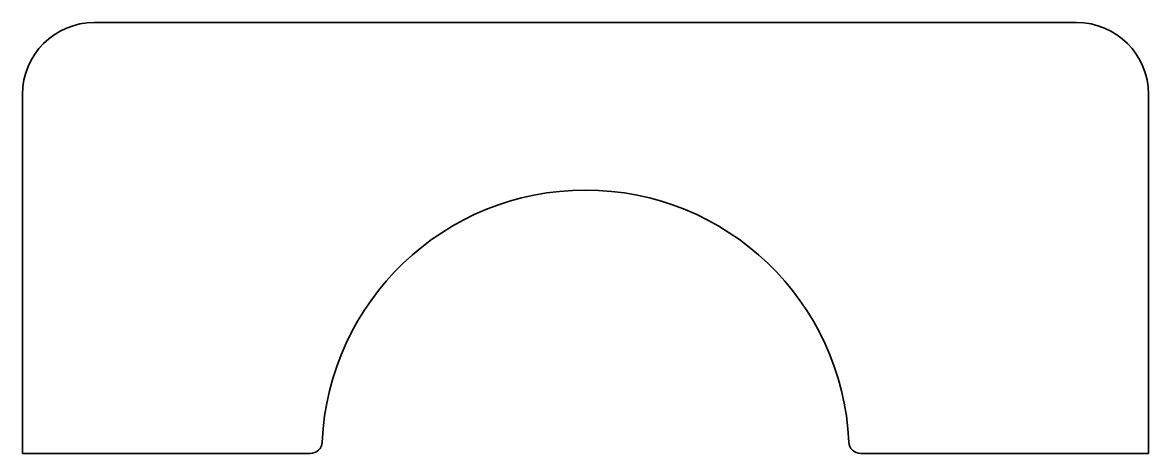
# Model space of a CAD drawing. Header units: inches. Extents: x 0 to 47, y 0 to 18.
import ezdxf

# ---------------------------------------------------------------- set-up
doc = ezdxf.new("R2010")
doc.units = ezdxf.units.IN
doc.header["$MEASUREMENT"] = 0
doc.layers.add('SIMUMAK Visible (ISO)', color=7, linetype='Continuous', lineweight=35)

# ---------------------------------------------------------------- blocks, each defined once
blk = doc.blocks.new('SUP')
at = {"layer": 'SIMUMAK Visible (ISO)'}
for p, q in [((3, 18), (14, 18)), ((33, 18), (14, 18)), ((33, 18), (44, 18)), ((0, 15), (0, 0)), ((47, 0), (47, 15)), ((0, 0), (5.2, 0)), ((11.8, 0), (5.2, 0)), ((11.8, 0), (12.011, 0)), ((34.989, 0), (35.2, 0)), ((41.8, 0), (35.2, 0)), ((41.8, 0), (47, 0))]:
    blk.add_line(p, q, dxfattribs=at)
for centre, radius, start, end in [((3, 15), 3, 90, 180), ((44, 15), 3, 0, 90), ((12.011, 0.5), 0.5, 270, 357.5081), ((34.989, 0.5), 0.5, 182.4919, 270)]:
    blk.add_arc(centre, radius, start, end, dxfattribs=at)
at = {"layer": 'SIMUMAK Visible (ISO)', "extrusion": (0, 0, -1)}
blk.add_arc((-23.5, 0), 11, 2.4919, 177.5081, dxfattribs=at)

msp = doc.modelspace()

# ---------------------------------------------------------------- block references
msp.add_blockref('SUP', (0, 0))

doc.saveas('drawing.dxf')
